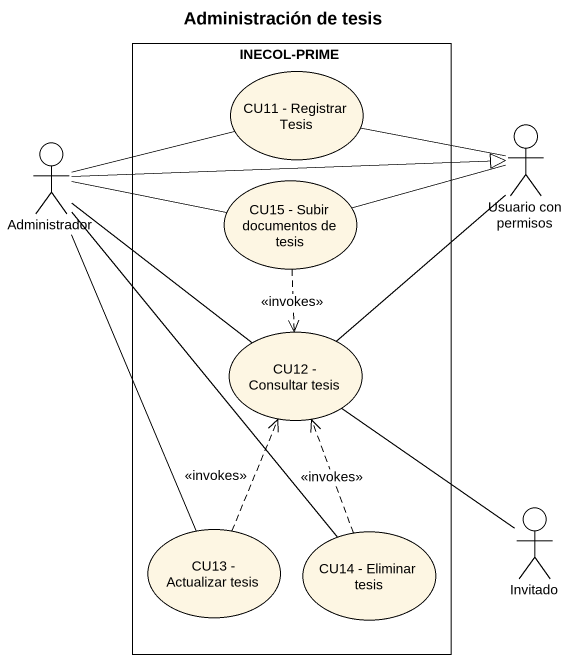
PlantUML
@startuml
title Administración de tesis
rectangle "INECOL-PRIME" as INECOL_PRIME {
  usecase "CU11 - Registrar Tesis" as CU11_Registrar_Tesis
  usecase "CU15 - Subir documentos de tesis" as CU15_Subir_documentos_de
  usecase "CU12 - Consultar tesis" as CU12_Consultar_tesis
  usecase "CU13 - Actualizar tesis" as CU13_Actualizar_tesis
  usecase "CU14 - Eliminar tesis" as CU14_Eliminar_tesis
}
actor Administrador
actor "Usuario con permisos" as Usuario_con_permisos
actor Invitado
Administrador -right- CU11_Registrar_Tesis
Administrador -right-|> Usuario_con_permisos
Administrador -right- CU15_Subir_documentos_de
Administrador -- CU12_Consultar_tesis
Administrador -- CU13_Actualizar_tesis
Administrador -- CU14_Eliminar_tesis
Usuario_con_permisos -left- CU11_Registrar_Tesis
Usuario_con_permisos -left- CU15_Subir_documentos_de
Usuario_con_permisos -- CU12_Consultar_tesis
CU15_Subir_documentos_de ..> CU12_Consultar_tesis : <<invokes>>
CU13_Actualizar_tesis .up.> CU12_Consultar_tesis : <<invokes>>
CU14_Eliminar_tesis .up.> CU12_Consultar_tesis : <<invokes>>
Invitado -up- CU12_Consultar_tesis
@enduml
